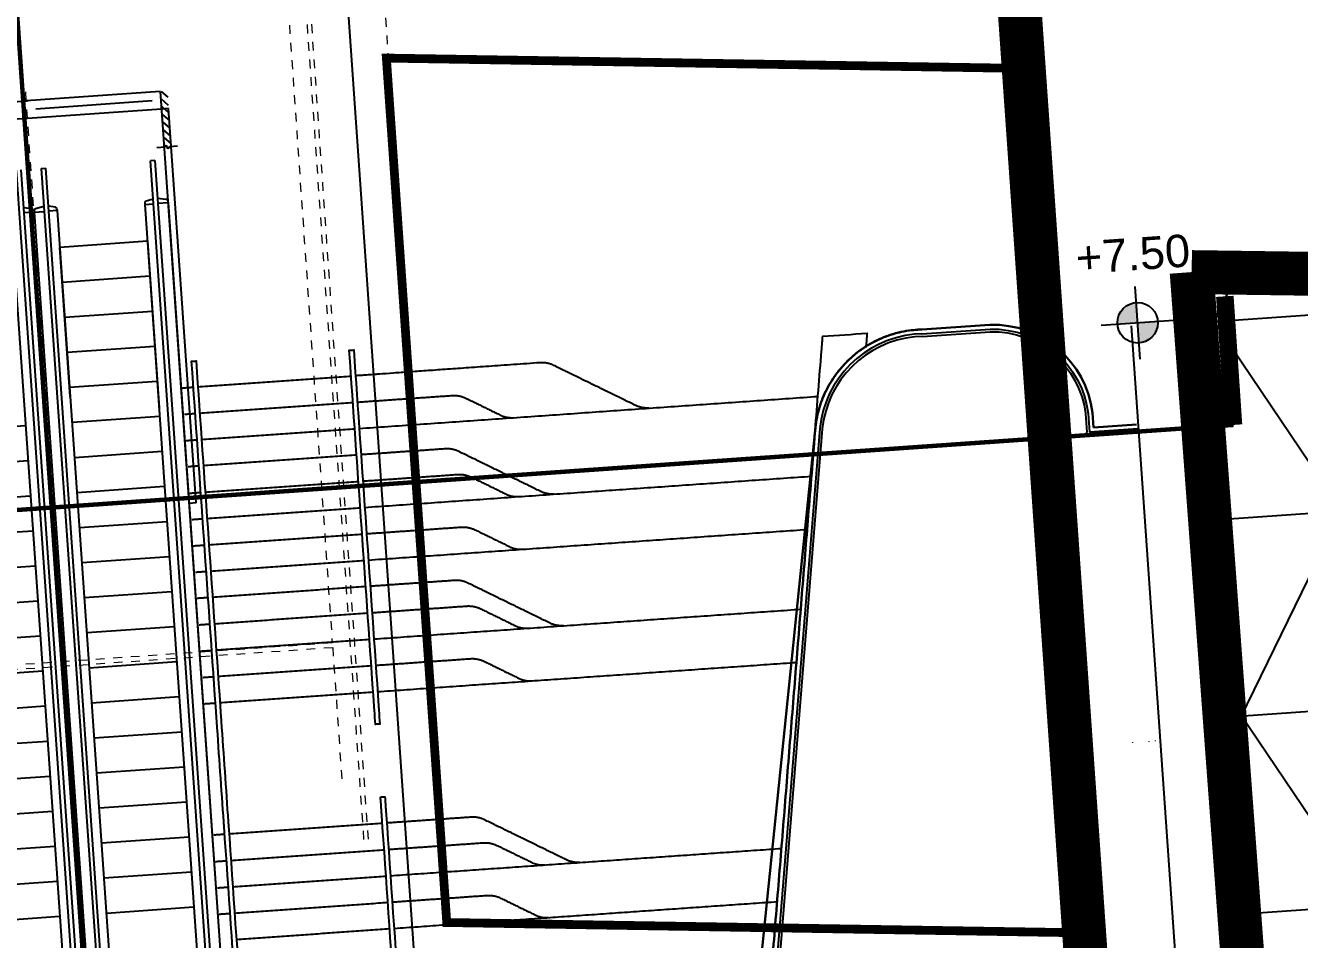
# Model space of a CAD drawing. Header units: millimetres. Extents: x 50357 to 985146, y 723188 to 1803594.
# Drawn here: x 832238.82 to 832253.33, y 818140.99 to 818151.39 of the extents above; entities that cross this region are included whole.
import ezdxf
from ezdxf.enums import TextEntityAlignment as Align
from ezdxf.xclip import XClip

# ---------------------------------------------------------------- set-up
doc = ezdxf.new("R2010")
doc.units = ezdxf.units.MM
doc.header["$LTSCALE"] = 3
doc.header["$MEASUREMENT"] = 0
for name, pattern in [('DASHED', [19.049999999999997, 12.7, -6.349999999999999]), ('DASHED2', [0.375, 0.25, -0.125]), ('DIVIDE', [1.25, 0.5, -0.25, 0, -0.25, 0, -0.25]), ('Grid Line', [22.225, 12.7, -3.175, 3.175, -3.175])]:
    doc.linetypes.add(name, pattern=pattern)
doc.layers.add('-Excluded area line', color=7, linetype='DASHED2', lineweight=40)
for name, color, linetype in [('-Section line', 7, 'Continuous'), ('00-TITLEBOX', 7, 'Continuous'), ('00_Xref', 7, 'Continuous'), ('3A35X-MAGP-P-LD-00-0$0$A-GLASS', 1, 'Continuous'), ('3A35X-MAGP-P-LD-00-0$0$LWK-GA_HANDRAIL', 7, 'Continuous'), ('3A35X-MAGP-P-LD-00-0$0$LWK-MA_PAVING BANDING', 8, 'Continuous'), ('LWK-L_LEVEL', 8, 'Continuous'), ('LWK-STEPS', 8, 'Continuous'), ('UAJ-00XREF', 7, 'Continuous')]:
    doc.layers.add(name, color=color, linetype=linetype)
for name, color, linetype, lineweight, true_color in [('A-FLOR', 7, 'Continuous', 5, 0x6e6e6e), ('A-FLOR-HRAL', 7, 'Continuous', 13, 0x6e6e6e), ('A-MASS', 7, 'Continuous', 13, 0x6e6e6e), ('ADS280__', 7, 'Continuous', 13, 0x6e6e6e), ('ADS280_BSteel', 7, 'Continuous', 13, 0x6e6e6e)]:
    doc.layers.add(name, color=color, linetype=linetype, lineweight=lineweight, true_color=true_color)
doc.styles.add('01label', font='swissl.ttf')
doc.styles.add('LWK TITLE - ROMANS', font='arial.ttf')

# ---------------------------------------------------------------- blocks, each defined once
blk = doc.blocks.new('x-baseplan')
blk.add_lwpolyline([(834550.5504977031, 818213.8099201302), (834557.1707061984, 818119.1057708476), (834549.7388409991, 818118.5862529866), (834547.9798026364, 818143.7498459143), (834547.5807763856, 818143.7219523429), (834547.5406793719, 818144.2955526419), (834539.964348251, 818143.7659435372), (834540.0207351408, 818142.9597400684), (834532.4540713743, 818142.4508974658), (834523.9730675832, 818144.3196118136), (834526.2541944442, 818154.672315307), (834539.4111505304, 818151.6754048063), (834539.645705567, 818148.3218046228), (834547.2222045134, 818148.8514349199), (834547.1832929897, 818149.4080764136), (834547.5823192402, 818149.4359699852), (834542.9962396064, 818215.0412708663), (834543.2206925141, 818215.0569610451), (834550.3260447974, 818213.7942299456), (834550.5504977031, 818213.8099201302)])
blk = doc.blocks.new('A')
at = {"layer": 'A-FLOR', "color": 8, "linetype": 'DASHED2', "ltscale": 5}
blk.add_line((834551685.2751483, 818144159.2396728), (834551229.8367044, 818150674.4287941), dxfattribs=at)
at = {"layer": 'A-FLOR-HRAL', "color": 8, "linetype": 'DASHED2', "ltscale": 5}
for p, q in [((834553013.5415897, 818171761.906924), (834555085.8838134, 818142116.4044524)), ((834553063.4198711, 818171765.3936205), (834555139.2487912, 818142070.0128676))]:
    blk.add_line(p, q, dxfattribs=at)
at = {"layer": 'ADS280__', "color": 8, "linetype": 'DASHED2', "ltscale": 5}
for p, q in [((834552812.3504276, 818171755.0134816), (834554726.5467825, 818144371.8370347)), ((834554726.5467825, 818144371.8370347), (834548642.6999875, 818143946.551189)), ((834548646.186684, 818143896.6729075), (834554731.3370055, 818144322.0498753)), ((834554731.3370055, 818144322.0498753), (834554842.6323564, 818142729.9351354))]:
    blk.add_line(p, q, dxfattribs=at)
at = {"layer": 'ADS280_BSteel', "color": 8, "linetype": 'DASHED2', "ltscale": 5}
for p, q in [((834555437.7356917, 818149991.0399492), (834553910.435755, 818171839.5423489)), ((834555976.843794, 818142278.9302411), (834555475.7460961, 818149447.2892468))]:
    blk.add_line(p, q, dxfattribs=at)
blk = doc.blocks.new('*U1096')
h = blk.add_hatch(color=0)
h.paths.add_polyline_path([(1.490116119384766e-08, -1.490116119384766e-08), (1.250000029802322, -1.490116119384766e-08, -0.4142135623730951), (1.490116119384766e-08, -1.25)])
h.paths.add_polyline_path([(-1.249999970197678, -1.490116119384766e-08, -0.4142135623730951), (1.490116119384766e-08, 1.25), (1.490116119384766e-08, -2.980232238769531e-08)])
at = {"color": 0}
for p, q in [((1.490116119384766e-08, -2.250000014901161), (1.490116119384766e-08, 2.249999985098839)), ((-2.249999985098839, -1.490116119384766e-08), (2.250000014901161, -1.490116119384766e-08))]:
    blk.add_line(p, q, dxfattribs=at)
blk.add_circle((0, 0), 1.25, dxfattribs=at)
at = {"color": 0, "style": 'LWK TITLE - ROMANS'}
for p in [(1.490116119384766e-08, 7.25), (1.490116119384766e-08, 4.25)]:
    blk.add_attdef('LEVEL', text='', height=2, dxfattribs=at).set_placement(p, align=Align.MIDDLE_CENTER)
blk = doc.blocks.new('escalator_new')
at = {"layer": '3A35X-MAGP-P-LD-00-0$0$A-GLASS', "ltscale": 0.5}
h = blk.add_hatch(dxfattribs=at)
h.set_pattern_fill('ANSI31', color=256, scale=500, angle=-90.00000000000001)
h.set_pattern_definition([(315, (102989.4328432104, 47003.94558708592), (44.19417382415923, 44.19417382415921), [])])
h.paths.add_polyline_path([(110039.9912348916, 41503.54516736494), (110039.9912348916, 41703.54516736494), (109959.9912353814, 41703.54516736494), (109959.9912348916, 41503.54516736494)])
h.paths.add_polyline_path([(110021.051336722, 41068.65066975311), (110039.9912338264, 41068.65066975311), (110039.9912348916, 41503.54516736494), (109959.9912348916, 41503.54516736494), (109959.9912338264, 41068.65066975311), (109969.7869175491, 41068.65066975311), (109985.0221846059, 41090.67523148034), (110004.5038883321, 41048.30523134659)])
for p, q in [((106899.9912353814, 41703.54517485946), (108429.9912353814, 41703.54516736494)), ((108414.9912362386, 41703.54517122242), (108444.9912362386, 41703.54517107547)), ((108444.9912345242, 41703.54517114894), (108414.9912345242, 41703.54517114894)), ((109959.9912353814, 41703.54516736494), (108429.9912353814, 41703.54516736494)), ((109959.9912353814, 41703.54516736494), (109959.9912009293, 27636.8253402986)), ((108429.9912353814, 41503.54516736494), (106899.9912353814, 41503.54516736494)), ((109959.9912353814, 41503.54516736494), (108429.9912353814, 41503.54516736494)), ((109859.9912353814, 41603.54516736494), (108529.9912353814, 41603.54516736494)), ((110039.9912348916, 41503.54516736494), (109959.9912353814, 41503.54516736494)), ((110039.9912238702, 37003.54516736494), (110039.9912348916, 41503.54516736494)), ((109969.7869175491, 41068.65066975311), (109877.504908463, 41068.65066975311)), ((109985.0221846059, 41090.67523148034), (109969.7869175491, 41068.65066975311)), ((110004.5038883321, 41048.30523134658), (109985.0221846059, 41090.67523148034)), ((110021.051336722, 41068.65066975311), (110004.5038883321, 41048.30523134658)), ((110113.333345808, 41068.65066975311), (110021.051336722, 41068.65066975311)), ((108262.4912353814, 28916.82534404586), (108262.4912353814, 40923.54517111221)), ((108313.4912353814, 40923.54517111221), (108313.4912353814, 28916.82534404587)), ((108546.4912315607, 40923.54517054155), (108546.4911727472, 28916.82534347521)), ((108546.4912315607, 40923.54517054155), (108597.4912315607, 40923.54517029173)), ((108597.4911727472, 28916.82534322539), (108597.4912315607, 40923.54517029173)), ((109792.4912353814, 28916.8253402986), (109792.4912353814, 40923.54516736494)), ((109843.4912353814, 40923.54516736494), (109792.4912353814, 40923.54516736494)), ((109843.4912353814, 40923.54516736494), (109843.4912353814, 28916.8253402986)), ((108411.6381412805, 40472.87690481582), (108313.4912229682, 40493.24485609159)), ((108448.3443234541, 40472.87690472592), (108546.4912418661, 40493.24485552093)), ((108676.6381352522, 40472.87690360765), (108597.4912195974, 40489.30187740299)), ((109713.3443294824, 40472.87690106856), (109792.4912452176, 40489.3018744762)), ((109941.6381412804, 40472.87690106856), (109843.4912229682, 40493.24485234432)), ((108164.9912353814, 40433.54517111221), (108164.9912353814, 29406.82534404586)), ((108429.9912353814, 40433.54517111221), (108313.4912353814, 40433.54517111221)), ((108427.4418352902, 40455.59159025588), (108429.9912353814, 40433.54517111221)), ((108432.5406293596, 40455.5915902434), (108429.9912291605, 40433.54517111221)), ((108429.9912291605, 40433.54517111221), (108429.9911751474, 29406.82534404587)), ((108429.9912291605, 40433.54517111221), (108546.4912291605, 40433.54517054155)), ((108429.9912353814, 40433.54517111221), (108429.9912353814, 29406.82534404586)), ((108694.9912291605, 40433.54516981414), (108597.4912291605, 40433.54517029173)), ((108692.4418291773, 40455.5915889703), (108694.9912291605, 40433.54516981414)), ((108694.9912291605, 40433.54516981414), (108694.9911751474, 29406.82534274779)), ((109697.5406354726, 40455.59158650862), (109694.9912353814, 40433.54516736494)), ((109694.9912353814, 40433.54516736494), (109694.9912353814, 29406.8253402986)), ((109694.9912353814, 40433.54516736494), (109792.4912353814, 40433.54516736494)), ((109959.9912353814, 40433.54516736494), (109843.4912353814, 40433.54516736494)), ((109957.4418352902, 40455.59158650862), (109959.9912353814, 40433.54516736494)), ((109959.9912353814, 40433.54516736494), (109959.9912353814, 29406.8253402986)), ((108694.9912353814, 38313.54516736494), (108694.9912353814, 40013.54516736494)), ((109694.9912353814, 40013.54516736494), (108694.9912353814, 40013.54516736494)), ((109694.9912353814, 40013.54516736494), (109694.9912353814, 38113.54516736494)), ((109694.9912353814, 39613.54516736494), (108694.9912353814, 39613.54516736494)), ((109694.9912353814, 39213.54516736494), (108694.9912353814, 39213.54516736494)), ((109694.9912353814, 38813.54516736494), (108694.9912353814, 38813.54516736494)), ((109694.9912353814, 38413.54516736494), (108694.9912353814, 38413.54516736494)), ((108164.9912353814, 38013.54516736494), (107164.9912353814, 38013.54516736494)), ((109694.9912353814, 38013.54516736494), (108694.9912353814, 38013.54516736494)), ((108164.9912173064, 37613.54516736494), (107164.9912173064, 37613.54516736494)), ((109694.9912173064, 37613.54516736494), (108694.9912173064, 37613.54516736494)), ((108164.991215347, 37213.54516736494), (107164.991215347, 37213.54516736494)), ((109694.991215347, 37213.54516736494), (108694.991215347, 37213.54516736494)), ((110039.9912238702, 37003.54516736494), (109959.9912353814, 37003.54516736494)), ((108164.991215347, 36813.54516736494), (107164.991215347, 36813.54516736494)), ((109694.991215347, 36813.54516736494), (108694.991215347, 36813.54516736494)), ((108164.991215347, 36413.54516736494), (107164.991215347, 36413.54516736494)), ((109694.991215347, 36413.54516736494), (108694.991215347, 36413.54516736494)), ((108164.991215347, 36013.54516736494), (107164.991215347, 36013.54516736494)), ((109694.991215347, 36013.54516736494), (108694.991215347, 36013.54516736494)), ((108164.991215347, 35613.54516736494), (107164.991215347, 35613.54516736494)), ((109694.991215347, 35613.54516736494), (108694.991215347, 35613.54516736494)), ((108164.991197272, 35213.54516736494), (107164.991197272, 35213.54516736494)), ((109694.991197272, 35213.54516736494), (108694.991197272, 35213.54516736494)), ((108164.9912353814, 34813.54516736494), (107164.9912353814, 34813.54516736494)), ((109694.9912353814, 34813.54516736494), (108694.9912353814, 34813.54516736494)), ((108164.9912353814, 34413.54516736494), (107164.9912353814, 34413.54516736494)), ((109694.9912353814, 34413.54516736494), (108694.9912353814, 34413.54516736494)), ((108164.9912353814, 34013.54516736494), (107164.9912353814, 34013.54516736494)), ((109694.9912353814, 34013.54516736494), (108694.9912353814, 34013.54516736494)), ((108164.9912353814, 33613.54516736494), (107164.9912353814, 33613.54516736494)), ((109694.9912353814, 33613.54516736494), (108694.9912353814, 33613.54516736494)), ((108164.9912353814, 33213.54516736494), (107164.9912353814, 33213.54516736494)), ((109694.9912353814, 33213.54516736494), (108694.9912353814, 33213.54516736494)), ((108164.9912173064, 32813.54516736494), (107164.9912173064, 32813.54516736494)), ((109694.9912173064, 32813.54516736494), (108694.9912173064, 32813.54516736494)), ((108164.9912490969, 32413.54516736494), (107164.9912490969, 32413.54516736494)), ((109694.9912490969, 32413.54516736494), (108694.9912490969, 32413.54516736494))]:
    blk.add_line(p, q, dxfattribs=at)
for centre, radius, start, end in [((108407.5742298425, 40453.29424604812), 19.99989700317383, 6.595977657826809, 78.27605360103172), ((108452.4082347961, 40453.29424593831), 19.99989700317383, 101.7239461188157, 173.404022061698), ((108672.5742237183, 40453.29424485986), 19.9999885559082, 6.595967359151398, 78.27604330180125), ((109717.4082409203, 40453.29424230086), 19.9999885559082, 101.723956417194, 173.4040323603609), ((109937.5742298425, 40453.29424230086), 19.99989700317383, 6.595977657826809, 78.27605360103172)]:
    blk.add_arc(centre, radius, start, end, dxfattribs=at)
blk = doc.blocks.new('QA')
at = {"layer": '3A35X-MAGP-P-LD-00-0$0$A-GLASS', "ltscale": 0.5}
for points in [[(23174.3052560091, -3053.327570676804), (23089.43248414993, -3053.264688968658, 0.3580451658036957), (21937.02547895908, -4049.505942225456), (20809.71057832241, -11492.07417678833, -0.3708361170407005), (19277.19096207619, -12809.94570815563), (16705.07534730434, -12809.94570803642)], [(23174.30525612831, -3083.327578783035), (23089.8018091917, -3083.264970898628, 0.3578801862417719), (21966.64198517799, -4054.296924233437), (20839.37224829197, -11496.56698644161, -0.3708361170406999), (19277.19111013412, -12839.94570815563), (16705.07534730434, -12839.94570803642)]]:
    blk.add_lwpolyline(points, format="xyb", dxfattribs=at)
for points, elevation in [([(23174.30504012108, -3083.898434042931), (23951.67832648754, -3083.904029011726, -0.3836830558219934), (24970.12550425529, -4089.926450371742), (24970.03883552551, -4302.871547341347)], 0.0001007697272165098), ([(23174.3052560091, -3053.89843416214), (23952.3718047142, -3053.904033899307, -0.3840996273353539), (25000.12586081028, -4089.056254148483), (25000.03883314133, -4302.883757472038)], 0.0001007697272164959)]:
    blk.add_lwpolyline(points, format="xyb", dxfattribs=dict(at, elevation=elevation))
for points in [[(25550.40931665897, -4332.883757472038), (24970.69200730324, -4332.883757352829), (24970.62233996391, -4302.883757472038)], [(25550.40931665897, -4302.883757352829), (25000.62242078781, -4302.883757352829)]]:
    blk.add_lwpolyline(points, dxfattribs=at)
for points, knots in [([(14855.07534456253, -6851.267236471176), (14855.07534456253, -5496.111406445503), (14855.07534468174, -4140.955576300621), (14855.07534468174, -2785.799746274948), (14871.74201142788, -2785.799746274948), (14888.4086779356, -2785.799746155739), (14905.07534456253, -2785.799746155739), (14905.07534468174, -4140.955576300621), (14905.07534468174, -5496.111406445503), (14905.07534468174, -6851.267236471176)], [0, 0, 0, 0, 4574.764335667918, 4574.764335667918, 4574.764335667918, 4575.764335667918, 4575.764335667918, 4575.764335667918, 9150.52867133581, 9150.52867133581, 9150.52867133581, 9150.52867133581]), ([(16655.07534468174, -6851.267236471176), (16655.07534468174, -5496.111406445503), (16655.07534468174, -4140.955576300621), (16655.07534456253, -2785.799746155739), (16671.74201118946, -2785.799746274948), (16688.40867805481, -2785.799746155739), (16705.07534468174, -2785.799746155739), (16705.07534468174, -4140.955576300621), (16705.07534468174, -5496.111406326294), (16705.07534468174, -6851.267236471176)], [0, 0, 0, 0, 4574.764335667888, 4574.764335667888, 4574.764335667888, 4575.764335667888, 4575.764335667888, 4575.764335667888, 9150.528671335818, 9150.528671335818, 9150.528671335818, 9150.528671335818]), ([(14855.07534468174, -6897.121472597122), (14855.07534456253, -6893.165905356407), (14855.07534468174, -6889.210443615913), (14855.07534468174, -6885.282786488533), (14855.07534456253, -6881.327079534531), (14855.07534456253, -6877.399575710297), (14855.07534468174, -6873.528303384781), (14855.07534468174, -6869.657030701637), (14855.07534468174, -6865.84198975563), (14855.07534468174, -6862.110381364822), (14855.07534468174, -6858.405233740807), (14855.07534468174, -6854.782339692116), (14855.07534456253, -6851.267236471176)], [0, 0, 0, 0, 11.87348167176118, 11.87348167176118, 11.87348167176118, 23.83179552505381, 23.83179552505381, 23.83179552505381, 35.79013299409944, 35.79013299409944, 35.79013299409944, 47.66357382779874, 47.66357382779874, 47.66357382779874, 47.66357382779874]), ([(14905.07534468174, -6851.267236471176), (14905.07534456253, -6854.782339692116), (14905.07534468174, -6858.405233621597), (14905.07534468174, -6862.110381245613), (14905.07534468174, -6865.84198987484), (14905.07534468174, -6869.657030820847), (14905.07534480095, -6873.528303384781), (14905.07534456253, -6877.399575710297), (14905.07534468174, -6881.327079534531), (14905.07534468174, -6885.282786607742), (14905.07534480095, -6889.210443615913), (14905.07534468174, -6893.165905475616), (14905.07534468174, -6897.121472716331)], [0, 0, 0, 0, 11.87344083346041, 11.87344083346041, 11.87344083346041, 23.83177830295303, 23.83177830295303, 23.83177830295303, 35.79009215617272, 35.79009215617272, 35.79009215617272, 47.66357382802254, 47.66357382802254, 47.66357382802254, 47.66357382802254]), ([(16655.07534468174, -6897.121472597122), (16655.07534468174, -6893.165905475616), (16655.07534480095, -6889.210443615913), (16655.07534468174, -6885.282786488533), (16655.07534468174, -6881.327079534531), (16655.07534468174, -6877.399575710297), (16655.07534468174, -6873.528303384781), (16655.07534468174, -6869.657030820847), (16655.07534468174, -6865.84198975563), (16655.07534468174, -6862.110381364822), (16655.07534468174, -6858.405233740807), (16655.07534480095, -6854.782339692116), (16655.07534468174, -6851.267236471176)], [0, 0, 0, 0, 11.87348167163238, 11.87348167163238, 11.87348167163238, 23.83179552502516, 23.83179552502516, 23.83179552502516, 35.79013299421553, 35.79013299421553, 35.79013299421553, 47.66357382791514, 47.66357382791514, 47.66357382791514, 47.66357382791514]), ([(16705.07534468174, -6851.267236471176), (16705.07534468174, -6854.782339692116), (16705.07534468174, -6858.405233621597), (16705.07534456253, -6862.110381245613), (16705.07534468174, -6865.84198987484), (16705.07534468174, -6869.657030820847), (16705.07534468174, -6873.528303384781), (16705.07534468174, -6877.399575710297), (16705.07534456253, -6881.327079534531), (16705.07534480095, -6885.282786607742), (16705.07534468174, -6889.210443615913), (16705.07534456253, -6893.165905475616), (16705.07534468174, -6897.121472716331)], [0, 0, 0, 0, 11.87344083343626, 11.87344083343626, 11.87344083343626, 23.83177830282586, 23.83177830282586, 23.83177830282586, 35.79009215592657, 35.79009215592657, 35.79009215592657, 47.6635738279085, 47.6635738279085, 47.6635738279085, 47.6635738279085]), ([(14855.07534468174, -8092.404342770576), (14855.07534480095, -8088.901098847389), (14855.07534468174, -8085.291594862938), (14855.07534456253, -8081.600918531418), (14855.07534480095, -8077.884124755859), (14855.07534468174, -8074.085005760193), (14855.07534468174, -8070.230381011963), (14855.07534468174, -8066.375756263733), (14855.07534468174, -8062.465625762939), (14855.07534468174, -8058.527724266052), (14855.07534480095, -8054.617493629456), (14855.07534456253, -8050.679880857468), (14855.07534468174, -8046.742144823074)], [0, 0, 0, 0, 11.81993191527899, 11.81993191527899, 11.81993191527899, 23.72357972356384, 23.72357972356384, 23.72357972356384, 35.62731042896207, 35.62731042896207, 35.62731042896207, 47.44721709936928, 47.44721709936928, 47.44721709936928, 47.44721709936928]), ([(14905.07534468174, -8046.742144942284), (14905.07534468174, -8050.679880976677), (14905.07534456253, -8054.617493629456), (14905.07534480095, -8058.527724146843), (14905.07534480095, -8062.465625762939), (14905.07534468174, -8066.375756263733), (14905.07534468174, -8070.230381131172), (14905.07534468174, -8074.085005760193), (14905.07534468174, -8077.884124875069), (14905.07534468174, -8081.600918650627), (14905.07534468174, -8085.291594862938), (14905.07534456253, -8088.90109872818), (14905.07534468174, -8092.404342889786)], [0, 0, 0, 0, 11.81990667044327, 11.81990667044327, 11.81990667044327, 23.72363737560956, 23.72363737560956, 23.72363737560956, 35.62728518372566, 35.62728518372566, 35.62728518372566, 47.44721709929382, 47.44721709929382, 47.44721709929382, 47.44721709929382]), ([(16655.07534468174, -8092.404342770576), (16655.07534468174, -8088.90109872818), (16655.07534468174, -8085.291594862938), (16655.07534468174, -8081.600918531418), (16655.07534468174, -8077.884124755859), (16655.07534468174, -8074.085005760193), (16655.07534468174, -8070.230381011963), (16655.07534456253, -8066.375756263733), (16655.07534468174, -8062.465625762939), (16655.07534480095, -8058.527724266052), (16655.07534468174, -8054.617493748665), (16655.07534468174, -8050.679880857468), (16655.07534468174, -8046.742144823074)], [0, 0, 0, 0, 11.81993191560352, 11.81993191560352, 11.81993191560352, 23.72357972367968, 23.72357972367968, 23.72357972367968, 35.62731042888954, 35.62731042888954, 35.62731042888954, 47.4472170993391, 47.4472170993391, 47.4472170993391, 47.4472170993391]), ([(16705.07534480095, -8046.742144942284), (16705.07534468174, -8050.679880976677), (16705.07534456253, -8054.617493510246), (16705.07534468174, -8058.527724146843), (16705.07534468174, -8062.465625762939), (16705.07534468174, -8066.375756263733), (16705.07534468174, -8070.230381131172), (16705.07534468174, -8074.085005760193), (16705.07534468174, -8077.884124875069), (16705.07534456253, -8081.600918650627), (16705.07534468174, -8085.291594862938), (16705.07534456253, -8088.90109872818), (16705.07534468174, -8092.404342889786)], [0, 0, 0, 0, 11.81990667037219, 11.81990667037219, 11.81990667037219, 23.72363737574354, 23.72363737574354, 23.72363737574354, 35.62728518412643, 35.62728518412643, 35.62728518412643, 47.44721709932078, 47.44721709932078, 47.44721709932078, 47.44721709932078])]:
    blk.add_open_spline(points, degree=3, knots=knots, dxfattribs=at)
for points, degree in [([(14729.97534453869, -3080.962789297104), (14792.52543532848, -3080.962789416313), (14855.07552611828, -3080.962789416313)], 2), ([(14905.07534468174, -3080.962789297104), (15780.07558143139, -3080.962789297104), (16655.07581818104, -3080.962789416313)], 2), ([(18812.60969316959, -3079.099050045013, 2.7669763445759e-07), (17186.39626908302, -3080.962789416313), (16705.07534468174, -3080.962789297104)], 2), ([(19863.80652940273, -3639.597664833069, 2.766976344714678e-07), (19413.20811116695, -3379.444546937943, 2.766976344853456e-07), (18962.60969316959, -3119.291428923607, 2.766976344714678e-07)], 2), ([(14730.07534468174, -3381.308286309242), (14792.57534468174, -3381.308286190033), (14855.07534468174, -3381.308286309242)], 2), ([(14905.07562863827, -3381.308286309242), (15780.07551157475, -3381.308286309242), (16655.07539439201, -3381.308286309242)], 2), ([(16705.07577264309, -3381.308286309242), (17246.50331330299, -3381.308286309242), (17787.93085384369, -3381.308286190033)], 2), ([(17937.93085384369, -3421.500665307045), (18128.42244184017, -3531.481034755707), (18318.91402983665, -3641.461404323578)], 2), ([(14730.07534480095, -3681.653783202171), (14792.57557880878, -3681.653783082962), (14855.07581293583, -3681.653783082962)], 2), ([(14905.07534468174, -3681.653783202171), (15780.07537019253, -3681.653783202171), (16655.07539570332, -3681.653783321381)], 2), ([(16705.07534456253, -3681.653783202171), (19323.49690496922, -3681.653783202171), (21941.91846525669, -3681.653783202171)], 2), ([(14855.07581424713, -3981.9992800951), (14792.57557940483, -3981.999279975891), (14730.07534468174, -3981.9992800951)], 2), ([(16655.07539689541, -3981.9992800951), (15780.07551395893, -3981.9992800951), (14905.07563114166, -3981.9992800951)], 2), ([(17667.71719360352, -3981.9992800951), (17186.39626908302, -3981.9992800951), (16705.07534468174, -3981.999279975891)], 2), ([(18718.91402983665, -4542.497895002365), (18268.31561160088, -4282.344776988029), (17817.71719360352, -4022.191658854485)], 2), ([(14730.07534468174, -4282.34477686882), (14792.57534468174, -4282.34477686882), (14855.07534468174, -4282.344776988029)], 2), ([(14905.07563233376, -4282.344776988029), (15780.07551527023, -4282.344776988029), (16655.07539832592, -4282.34477686882)], 2), ([(16705.07577633858, -4282.344776988029), (17246.50331509113, -4282.34477686882), (17787.93085384369, -4282.34477686882)], 2), ([(17937.93085384369, -4322.537155628204), (18128.42244184017, -4432.517525434494), (18318.91402983665, -4542.497895002365)], 2), ([(14730.07534468174, -4582.690273880959), (14792.57543838024, -4582.690273761749), (14855.07553231716, -4582.690273880959)], 2), ([(14905.07534921169, -4582.690273761749), (15780.07558679581, -4582.690273880959), (16655.07582437992, -4582.690273761749)], 2), ([(16705.07534456253, -4582.690273761749), (19255.27227389812, -4582.690273761749), (21805.46920311451, -4582.690273761749)], 2), ([(14730.07534468174, -4883.035770773888), (14792.57543921471, -4883.035770654678), (14855.07553350925, -4883.035770773888)], 2), ([(14905.07535040379, -4883.035770654678), (15780.07558810711, -4883.035770654678), (16655.07582569122, -4883.035770654678)], 2), ([(16705.07564270496, -4883.035770773888), (17246.50324833393, -4883.035770654678), (17787.9308539629, -4883.035770773888)], 2), ([(17937.9308539629, -4923.228149533272), (18128.42244184017, -5033.208519101143), (18318.91402983665, -5143.188888669014)], 2), ([(14730.07534468174, -5183.381267547607), (14792.57543969154, -5183.381267547607), (14855.07553482056, -5183.381267547607)], 2), ([(14905.07535171509, -5183.381267547607), (15780.07534825802, -5183.381267666817), (16655.07534468174, -5183.381267547607)], 2), ([(16705.07564389706, -5183.381267547607), (19209.78933620453, -5183.381267547607), (21714.50302839279, -5183.381267547607)], 2), ([(14855.07582044601, -5483.726764559746), (14792.57558250427, -5483.726764440536), (14730.07534468174, -5483.726764559746)], 2), ([(16655.0754032135, -5483.726764440536), (15780.07552027702, -5483.726764440536), (14905.07563734055, -5483.726764559746)], 2), ([(17667.71719348431, -5483.726764321327), (17186.39626908302, -5483.726764440536), (16705.07534468174, -5483.726764440536)], 2), ([(18718.91402983665, -6044.225379347801), (18268.31561160088, -5784.072261333466), (17817.71719348431, -5523.919143438339)], 2), ([(14730.07534468174, -5784.072261452675), (14792.57534468174, -5784.072261333466), (14855.07534468174, -5784.072261333466)], 2), ([(14905.07535421848, -5784.072261214256), (15780.0755918026, -5784.072261333466), (16655.07582938671, -5784.072261452675)], 2), ([(16705.07534468174, -5784.072261333466), (17246.50309920311, -5784.072261452675), (17787.9308539629, -5784.072261452675)], 2), ([(17937.9308539629, -5824.264640212059), (18128.42244184017, -5934.24500977993), (18318.91402983665, -6044.225379347801)], 2), ([(14730.07534468174, -6084.417758226395), (14792.57544159889, -6084.417758226395), (14855.07553851604, -6084.417758226395)], 2), ([(14905.07535541058, -6084.417758226395), (15780.07559299469, -6084.417758107185), (16655.07583081722, -6084.417758226395)], 2), ([(16705.07534456253, -6084.417758226395), (19141.56455540657, -6084.417758226395), (21578.05376625061, -6084.417758107185)], 2), ([(14730.07534468174, -6384.763255119324), (14792.57544231415, -6384.763255119324), (14855.07553970814, -6384.763255119324)], 2), ([(14905.07535684109, -6384.763255000114), (15780.0755944252, -6384.763255119324), (16655.07583200932, -6384.763255119324)], 2), ([(16705.07564878464, -6384.763255119324), (17246.50325143337, -6384.763255119324), (17787.9308539629, -6384.763255119324)], 2), ([(17937.9308539629, -6424.955633878708), (18128.42244195938, -6534.936003565788), (18318.91402983665, -6644.91637301445)], 2), ([(14730.07534468174, -6685.108752012253), (14792.57544279099, -6685.108752012253), (14855.07554101944, -6685.108752012253)], 2), ([(14905.07535803318, -6685.108752012253), (15780.07535123825, -6685.108752012253), (16655.07534456253, -6685.108751893044)], 2), ([(16705.07550191879, -6685.108751893044), (19096.08154666424, -6685.108752012253), (21487.08759152889, -6685.108751893044)], 2), ([(14855.07534468174, -8046.742144823074), (14855.07534456253, -7663.534056067467), (14855.07534468174, -7280.326575160027), (14855.07534468174, -6897.121472597122)], 3), ([(14905.07534468174, -6897.121472716331), (14905.07534468174, -7280.326575160027), (14905.07534468174, -7663.534056186676), (14905.07534468174, -8046.742144942284)], 3), ([(16655.07534468174, -7055.108751773834), (16655.07534468174, -7002.446325421333), (16655.07534468174, -6949.783899068832), (16655.07534468174, -6897.121472597122)], 3), ([(16705.07534468174, -6897.121472716331), (16705.07534468174, -6949.783898949623), (16705.07534480095, -7002.446325302124), (16705.07534480095, -7055.108751654625)], 3), ([(16655.07534468174, -8046.742144823074), (16655.07534468174, -7992.749181628227), (16655.07534468174, -7938.75621843338), (16655.07534468174, -7884.763255119324)], 3), ([(16705.07534468174, -7884.763255238533), (16705.07534468174, -7938.756218314171), (16705.07534468174, -7992.749181628227), (16705.07534480095, -8046.742144942284)], 3), ([(14855.07534468174, -12557.20651352406), (14855.07534468174, -11068.9391232729), (14855.07534468174, -9580.671733021736), (14855.07534468174, -8092.404342770576)], 3), ([(14905.07534468174, -8092.404342889786), (14905.07534468174, -9580.671733140945), (14905.07534468174, -11068.9391232729), (14905.07534468174, -12557.20651352406)], 3), ([(16655.07534468174, -12557.20651352406), (16655.07534468174, -11068.9391232729), (16655.07534468174, -9580.671733021736), (16655.07534468174, -8092.404342770576)], 3), ([(16705.07534468174, -8092.404342889786), (16705.07534480095, -9580.671733140945), (16705.07534480095, -11068.9391232729), (16705.07534468174, -12557.20651352406)], 3), ([(14855.07568502426, -8185.108752131462), (14792.5755147934, -8185.108752012253), (14730.07534468174, -8185.108752012253)], 2), ([(16655.07582879066, -8185.108752012253), (15780.07566535473, -8185.108752012253), (14905.07550179958, -8185.108752012253)], 2), ([(17667.71719348431, -8185.108752012253), (17186.39641964436, -8185.108752012253), (16705.0756456852, -8185.108752012253)], 2), ([(18718.91402983665, -8745.607366919518), (18268.31561172009, -8485.454248905182), (17817.71719348431, -8225.301130771637)], 2), ([(14730.07534468174, -8485.454248785973), (14792.57534468174, -8485.454248905182), (14855.07534468174, -8485.454248905182)], 2), ([(14905.07550311089, -8485.454248905182), (15780.07542383671, -8485.454248785973), (16655.07534468174, -8485.454248905182)], 2), ([(16705.07564711571, -8485.454248905182), (17246.5032504797, -8485.454248785973), (17787.93085384369, -8485.454248905182)], 2), ([(17937.93085384369, -8525.646627664566), (18128.42244184017, -8635.626997351646), (18318.91402983665, -8745.607366919518)], 2), ([(14730.07534468174, -8785.799745798111), (14792.57534468174, -8785.799745798111), (14855.07534456253, -8785.799745678902)], 2), ([(14905.07550442219, -8785.799745798111), (15780.07542455196, -8785.799745678902), (16655.07534468174, -8785.799745798111)], 2), ([(16705.0756483078, -8785.799745678902), (18937.02161562443, -8785.799745678902), (21168.96758306026, -8785.799745798111)], 2), ([(14730.07534468174, -9086.14524257183), (14792.57534468174, -9086.14524269104), (14855.07534480095, -9086.14524257183)], 2), ([(14905.07551956177, -9086.14524257183), (15780.07543218136, -9086.14524257183), (16655.07534456253, -9086.14524257183)], 2), ([(16705.07566344738, -9086.14524257183), (17246.50325858593, -9086.14524257183), (17787.9308539629, -9086.14524257183)], 2), ([(17937.9308539629, -9126.337621569633), (18128.42244195938, -9236.317991018295), (18318.91402971745, -9346.298360586166)], 2), ([(14905.07534468174, -9386.49073958397), (15780.07558917999, -9386.49073958397), (16655.07583391666, -9386.49073958397)], 2), ([(16705.07534468174, -9386.49073958397), (18891.53837656975, -9386.49073958397), (21078.00140810013, -9386.49073946476)], 2)]:
    blk.add_open_spline(points, degree=degree, dxfattribs=at)
for points, weights in [([(18962.60969316959, -3119.291428923607, 2.766976344714678e-07), (18892.99445092678, -3079.099050045013, 2.766976344714678e-07), (18812.60969316959, -3079.099050045013, 2.7669763445759e-07)], [0.9999999999999999, 0.9659258262853384, 0.9999999999999999]), ([(17787.93085384369, -3381.308286190033), (17868.31561160088, -3381.308286190033), (17937.93085384369, -3421.500665307045)], [1, 0.965925826288958, 1]), ([(18318.91402983665, -3641.461404323578), (18388.52927207947, -3681.653783202171), (18468.91402983665, -3681.653783202171)], [1, 0.9659258262909824, 1]), ([(20013.80652940273, -3679.790043830872, 2.766976344853456e-07), (19933.42177164555, -3679.790043830872, 2.766976344714678e-07), (19863.80652940273, -3639.597664833069, 2.766976344714678e-07)], [0.9999999999999999, 0.9659258262819549, 0.9999999999999999]), ([(17817.71719360352, -4022.191658854485), (17748.10195124149, -3981.9992800951), (17667.71719360352, -3981.9992800951)], [0.9999999999999999, 0.9659258262853384, 0.9999999999999999]), ([(17787.93085384369, -4282.34477686882), (17868.31561160088, -4282.34477686882), (17937.93085384369, -4322.537155628204)], [1, 0.965925826288958, 1]), ([(18318.91402983665, -4542.497895002365), (18388.52927207947, -4582.690273880959), (18468.91402983665, -4582.690273761749)], [1, 0.9659258262909824, 1]), ([(18868.91402983665, -4582.690273880959), (18788.52927207946, -4582.690273761749), (18718.91402983665, -4542.497895002365)], [0.9999999999999999, 0.9659258262819549, 0.9999999999999999]), ([(17787.9308539629, -4883.035770773888), (17868.31561160088, -4883.035770654678), (17937.9308539629, -4923.228149533272)], [1, 0.965925826288958, 1]), ([(18318.91402983665, -5143.188888669014), (18388.52927219868, -5183.381267666817), (18468.91402983665, -5183.381267547607)], [1, 0.9659258262909824, 1]), ([(17817.71719348431, -5523.919143438339), (17748.10195124149, -5483.726764440536), (17667.71719348431, -5483.726764321327)], [0.9999999999999999, 0.9659258262853384, 0.9999999999999999]), ([(17787.9308539629, -5784.072261452675), (17868.31561160088, -5784.072261333466), (17937.9308539629, -5824.264640212059)], [1, 0.965925826288958, 1]), ([(18318.91402983665, -6044.225379347801), (18388.52927219868, -6084.417758345604), (18468.91402983665, -6084.417758226395)], [1, 0.9659258262909824, 1]), ([(18868.91402983665, -6084.417758226395), (18788.52927219868, -6084.417758107185), (18718.91402983665, -6044.225379347801)], [0.9999999999999999, 0.9659258262819549, 0.9999999999999999]), ([(17787.9308539629, -6384.763255119324), (17868.31561172009, -6384.763255000114), (17937.9308539629, -6424.955633878708)], [1, 0.965925826288958, 1]), ([(18318.91402983665, -6644.91637301445), (18388.52927219868, -6685.108752012253), (18468.91402983665, -6685.108751893044)], [1, 0.9659258262909824, 1]), ([(17817.71719348431, -8225.301130771637), (17748.10195112228, -8185.108752012253), (17667.71719348431, -8185.108752012253)], [0.9999999999999999, 0.9659258262853384, 0.9999999999999999]), ([(17787.93085384369, -8485.454248905182), (17868.31561172009, -8485.454248785973), (17937.93085384369, -8525.646627664566)], [1, 0.965925826288958, 1]), ([(18318.91402983665, -8745.607366919518), (18388.52927207947, -8785.799745678902), (18468.91402983665, -8785.799745678902)], [1, 0.9659258262909824, 1]), ([(18868.91402983665, -8785.799745798111), (18788.52927207946, -8785.799745798111), (18718.91402983665, -8745.607366919518)], [0.9999999999999999, 0.9659258262819549, 0.9999999999999999]), ([(17787.9308539629, -9086.14524257183), (17868.31561160088, -9086.14524269104), (17937.9308539629, -9126.337621569633)], [1, 0.965925826288958, 1]), ([(18318.91402971745, -9346.298360586166), (18388.52927207947, -9386.49073958397), (18468.91402971745, -9386.49073946476)], [1, 0.9659258262909824, 1])]:
    blk.add_rational_spline(points, weights, degree=2, dxfattribs=at)
for points, knots in [([(16705.07534480095, -7055.108751654625), (16705.07534468174, -7055.108751654625), (16680.07534468174, -7055.108751773834), (16655.07534468174, -7055.108751773834), (16655.07534468174, -7055.108751773834)], [39.26990816987242, 39.26990816987242, 39.26990816987242, 78.53981633974483, 78.53981633974483, 117.8097245096172, 117.8097245096172, 117.8097245096172]), ([(16655.07534468174, -7884.763255119324), (16655.07534480095, -7884.763255119324), (16680.07534468174, -7884.763255119324), (16705.07534468174, -7884.763255238533), (16705.07534468174, -7884.763255238533)], [-157.0796326794897, -157.0796326794897, -157.0796326794897, -117.8097245096172, -117.8097245096172, -78.53981633974483, -78.53981633974483, -78.53981633974483])]:
    blk.add_rational_spline(points, [1, 0.7071067811865476, 1, 0.7071067811865476, 1], degree=2, knots=knots, dxfattribs=at)
at = {"layer": '3A35X-MAGP-P-LD-00-0$0$LWK-GA_HANDRAIL', "color": 2, "lineweight": 30, "ltscale": 0.5}
blk.add_line((25050.05887627602, -4253.647703170776, 0.0001007697272165237), (25539.68896329403, -4253.643698334694, 0.1332627845659561), dxfattribs=at)
at = {"layer": '3A35X-MAGP-P-LD-00-0$0$LWK-GA_HANDRAIL', "color": 2, "lineweight": 30, "ltscale": 0.5, "elevation": 0.0001007697272165237}
blk.add_lwpolyline([(23174.30561602116, -3003.898434042931), (23953.50690865517, -3003.904042243958, -0.3847575709943667), (25050.12644457817, -4087.632274985313), (25050.05887627602, -4253.647703170776)], format="xyb", dxfattribs=at)
at = {"layer": '3A35X-MAGP-P-LD-00-0$0$LWK-GA_HANDRAIL', "color": 2, "ltscale": 0.5}
for radius in [309, 122, 50]:
    blk.add_arc((25550.40931665897, -7857.822503328323), radius, 180, 180.0003551698368, dxfattribs=at)
at = {"layer": '3A35X-MAGP-P-LD-00-0$0$LWK-GA_HANDRAIL', "color": 2, "lineweight": 30, "ltscale": 0.5}
blk.add_rational_spline([(20760.28162527084, -11484.53886139393), (21322.01912915707, -7775.130828857422), (21883.75663268566, -4065.722796320915), (22044.70860767364, -3002.883757472038), (23119.66551876068, -3002.883757352829), (23146.9853874445, -3002.883757472038), (23174.3052560091, -3002.883757352829)], [1, 1, 1, 0.7581981168754619, 1, 1, 1], degree=2, knots=[0, 0, 0, 7503.401088794692, 7503.401088794692, 9279.029067885283, 9279.029067885283, 9333.668810263021, 9333.668810263021, 9333.668810263021], dxfattribs=at)
at = {"layer": '3A35X-MAGP-P-LD-00-0$0$LWK-GA_HANDRAIL', "color": 2, "ltscale": 0.5}
blk.add_open_spline([(21883.75663268566, -4065.722796320915), (21929.18024730682, -3765.770024895668), (21974.6038620472, -3465.817253351212), (22020.02747678757, -3165.864481687546), (22023.70506072044, -3141.579723954201), (22027.11321520805, -3119.074129581451), (22031.67348706722, -3088.960582852364), (22033.09566092491, -3079.569322109222), (22035.72550737858, -3062.203251481056), (22036.9300416708, -3054.249163031578), (22039.1007488966, -3039.914997220039), (22040.06417787075, -3033.553038477898), (22041.73224639893, -3022.538024187088), (22042.43479275703, -3017.898790240288), (22043.56618356705, -3010.427702188492), (22043.99357616901, -3007.605434060097), (22044.56515753269, -3003.831023693085), (22044.70860767365, -3002.883757472038), (22044.70860767365, -3002.883757472038), (22213.27551054955, -3002.883757472038), (22381.84241366386, -3002.883757352829), (22550.40931665897, -3002.883757472038), (22550.40931665897, -3002.883757472038), (22550.26586651802, -3003.831023693085), (22549.69428527355, -3007.605434060097), (22549.26689267159, -3010.427702188492), (22548.13550186157, -3017.898790240288), (22547.43295538425, -3022.538024187088), (22545.76488685608, -3033.553038597107), (22544.80145788193, -3039.914997339249), (22542.63075077534, -3054.249163031578), (22541.42621636391, -3062.203251481056), (22538.79637002945, -3079.569322109222), (22537.37419617176, -3088.960582852364), (22532.81392347813, -3119.074134349823), (22529.40576815605, -3141.579734563828), (22525.7281857729, -3165.864481806755)], degree=3, knots=[0, 0, 0, 0, 1020.663614786142, 1020.663614786142, 1020.663614786142, 1103.359730196408, 1103.359730196408, 1144.66279691815, 1144.66279691815, 1185.966311727407, 1185.966311727407, 1227.284446835859, 1227.284446835859, 1268.602933834118, 1268.602933834118, 1309.922647256936, 1309.922647256936, 1351.242494429283, 1351.242494429283, 1351.242494429283, 1856.943203477201, 1856.943203477201, 1856.943203477201, 1898.263048183701, 1898.263048183701, 1939.582759144575, 1939.582759144575, 1980.901243676555, 1980.901243676555, 2022.219376319575, 2022.219376319575, 2063.522888665249, 2063.522888665249, 2104.825952925355, 2104.825952925355, 2187.522083120316, 2187.522083120316, 2187.522083120316, 2187.522083120316], dxfattribs=at)
at = {"layer": '3A35X-MAGP-P-LD-00-0$0$LWK-MA_PAVING BANDING'}
for q in [(24715.53231680393, -3995.169855356216), (24741.40934431553, -13186.42176759243, 0.1292574063120936)]:
    blk.add_line((24741.40931665897, -3995.169855475426), q, dxfattribs=at)
blk.add_lwpolyline([(24715.53231680393, -3995.169855356216), (24715.53580033779, -13186.46210122108), (24741.4128267765, -13186.38164556026)], dxfattribs=at)
at = {"layer": '3A35X-MAGP-P-LD-00-0$0$A-GLASS', "ltscale": 0.5}
blk.add_blockref('escalator_new', (-95247.01588904858, -41401.84557056427), dxfattribs=at)
blk = doc.blocks.new('3A35X-MAGP-P-LD-00-0')
at = {"layer": 'LWK-STEPS', "color": 8, "elevation": -0.1231537635106674}
blk.add_lwpolyline([(834565529.6707718, 818123763.14545), (834563827.962563, 818147985.5119662)], dxfattribs=at)
at = {"color": 9, "rotation": 4.018631480163328}
blk.add_blockref('QA', (834538109.879394, 818149316.2728351), dxfattribs=at)
at = {"layer": 'A-MASS', "color": 8, "lineweight": -3}
blk.add_blockref('A', (0, 0), dxfattribs=at)
at = {"layer": 'LWK-L_LEVEL'}
ref = blk.add_blockref('*U1096', (834563897.1660709, 818148021.1300813, -1.247199878796901e-05), dxfattribs=dict(at, xscale=184.4444444759216, yscale=184.4444444759216, zscale=184.4444444759216, rotation=3.988358496343702))
ref.add_attrib('LEVEL', '+7.50', dxfattribs={"layer": '0', "color": 0, "height": 368.8888889518433, "rotation": 3.988362583533873, "style": '01label'}).set_placement((834563842.6436347, 818148803.1205508, -1.247198108335346e-05), align=Align.MIDDLE_CENTER)

msp = doc.modelspace()

# ---------------------------------------------------------------- hatches: boundary and pattern name
h = msp.add_hatch()
h.set_pattern_fill('NET3', color=256, scale=18)
h.set_pattern_definition([(3.998908534025935, (832254.3559558268, 818100.796361982), (-0.1569093085363482, 2.244522102563181), []), (63.99890853402593, (832254.3559558268, 818100.796361982), (-2.022267814443551, 0.9863736039988629), []), (123.9989085340259, (832254.3559558268, 818100.796361982), (-1.865358505907202, -1.258148498564318), [])])
h.paths.add_polyline_path([(832252.1045013078, 818148.587566799), (832294.7346455968, 818147.9873995611), (832295.3132719749, 818140.1831279526), (832295.0436438642, 818140.1631413137), (832295.0436529801, 818140.1631320406), (832288.5286726904, 818139.6801800532), (832289.2681160888, 818129.7047792765), (832293.726630468, 818130.0352741701), (832293.7451808132, 818129.7791558478), (832295.8021363328, 818129.9316577296), (832296.4136061188, 818121.6833979678), (832295.2212652689, 818121.5950154979), (832294.774251902, 818121.0764251277), (832287.8748444084, 818120.5649949126), (832287.3846951452, 818128.5395830822), (832284.1308079774, 818128.2983832111), (832284.5497554047, 818122.6466071901), (832282.2677545405, 818122.4774500313), (832282.2136861697, 818123.2006721093), (832278.195864822, 818122.9028441869), (832278.460139041, 818119.337676145), (832285.2706630968, 818119.8425177169), (832285.3812765266, 818118.350297041), (832296.5990164038, 818119.1818313235), (832297.1933013159, 818111.1653528449), (832255.1104237225, 818108.0434859325), (832254.1454375671, 818121.0590722546), (832262.2058298739, 818121.656034785), (832262.1745603693, 818122.0778351502), (832268.0295908969, 818122.511465886), (832268.2400264422, 818119.6725267163), (832272.1567472207, 818119.9628603861), (832271.8115084379, 818124.6202760355), (832253.9796225644, 818123.298080674), (832253.6750141094, 818127.4061766563), (832259.0453243426, 818127.8042601479), (832258.6555705576, 818133.0621992035), (832254.2888725706, 818132.7385180222), (832254.556424225, 818129.1477645466), (832253.5521578856, 818129.0733215767)])

# ---------------------------------------------------------------- linework, layer by layer
at = {"layer": '-Excluded area line', "ltscale": 100, "const_width": 0.1, "flags": 128}
msp.add_lwpolyline([(832250.8798544656, 818141.0654689377), (832243.6210421721, 818141.1831665352), (832242.9331410043, 818151.0238074466), (832250.19195324, 818150.9061107233)], dxfattribs=at)
at = {"linetype": 'DASHED', "ltscale": 3, "const_width": 0.5}
msp.add_lwpolyline([(832228.0365466942, 818142.0922090595), (832230.0935611024, 818112.665975769), (832252.7543616355, 818114.2500586774), (832249.6079759626, 818159.2600879858), (832248.1054633422, 818159.6818112938, -0.002950514557589915), (832236.5233898577, 818161.4773779436), (832226.5393642497, 818163.483536721)], format="xyb", dxfattribs=at)
at = {"layer": '3A35X-MAGP-P-LD-00-0$0$LWK-GA_HANDRAIL', "color": 1, "lineweight": 30, "ltscale": 0.5}
msp.add_line((832250.9879804236, 818146.8184313661, 1.007696754044224e-07), (832251.4764211504, 818146.852538237, 0.0001332627845141442), dxfattribs=at)
at = {"layer": '3A35X-MAGP-P-LD-00-0$0$LWK-GA_HANDRAIL', "color": 1, "lineweight": 30, "ltscale": 0.5, "elevation": 1.007696754044224e-07}
msp.add_lwpolyline([(832249.0297370921, 818147.9344988294), (832249.8070464614, 818147.9887648284, -0.3847575709943667), (832250.9764848057, 818146.9840483273), (832250.9879804236, 818146.8184313661)], format="xyb", dxfattribs=at)
at = {"layer": '3A35X-MAGP-P-LD-00-0$0$LWK-GA_HANDRAIL', "color": 1, "lineweight": 30, "ltscale": 0.5, "elevation": -2.474056468500947e-07}
msp.add_lwpolyline([(832247.0693008645, 818139.4804256243), (832247.8162786169, 818146.7853660336)], dxfattribs=at)
at = {"layer": '3A35X-MAGP-P-LD-00-0$0$LWK-GA_HANDRAIL', "color": 1, "lineweight": 30, "ltscale": 0.5}
msp.add_rational_spline([(832247.8162786169, 818146.7853660336), (832247.9028126713, 818147.856834287), (832248.9751590174, 818147.9317053438), (832249.0024125387, 818147.9336081804), (832249.0296660606, 818147.935511017)], [1, 0.7581981168754619, 1, 1, 1], degree=2, knots=[7503.401088794692, 7503.401088794692, 7503.401088794692, 9279.029067885283, 9279.029067885283, 9333.668810263021, 9333.668810263021, 9333.668810263021], dxfattribs=at)

# ---------------------------------------------------------------- block references
at = {"layer": '00_Xref'}
ref = msp.add_blockref('x-baseplan', (-2312.407339642406, 0), dxfattribs=at)
XClip(ref).set_block_clipping_path([(834202.4041511728, 818417.7787976695), (834906.6320897909, 818467.0097314055), (834956.0121295976, 817760.6488927432), (834251.7841909796, 817711.4179590071)])

# ---------------------------------------------------------------- next in the draw order: block references
at = {"layer": 'UAJ-00XREF', "ltscale": 0.5, "xscale": 0.0009999999999999998, "yscale": 0.0009999999999999998, "zscale": 0.0009999999999999998, "rotation": 359.9752874263863}
msp.add_blockref('3A35X-MAGP-P-LD-00-0', (-2665.210483484832, 360.0262663071044, -0.0001231534318925437), dxfattribs=at)

# ---------------------------------------------------------------- next in the draw order: linework, layer by layer
at = {"layer": '-Section line', "linetype": 'Grid Line', "ltscale": 2, "const_width": 0.05}
msp.add_lwpolyline([(832237.8482246624, 818164.108080775), (832241.4401859886, 818112.7239526316)], dxfattribs=at)
at = {"layer": '-Section line', "ltscale": 2, "const_width": 0.2, "flags": 128}
msp.add_lwpolyline([(832252.4823063815, 818148.3114625915), (832252.5808202231, 818146.8477591082)], dxfattribs=at)
at = {"layer": '-Section line', "linetype": 'Grid Line', "ltscale": 2, "const_width": 0.05, "flags": 128}
msp.add_lwpolyline([(832210.2224959313, 818147.7392606337), (832223.1646706525, 818144.7914495931), (832252.580820223, 818146.8477591083)], dxfattribs=at)
at = {"layer": '00-TITLEBOX', "color": 96, "linetype": 'DIVIDE', "ltscale": 100, "const_width": 0.5}
for points in [[(832252.1045013078, 818148.587566799), (832294.7346455968, 818147.9873995611)], [(832297.1933013159, 818111.1653528449), (832255.1104237225, 818108.0434859325), (832254.1454375671, 818121.0590722546), (832262.2058298739, 818121.656034785), (832262.1745603693, 818122.0778351502), (832268.0295908969, 818122.511465886), (832268.2400264422, 818119.6725267163), (832272.1567472207, 818119.9628603861), (832271.8115084379, 818124.6202760355), (832253.9796225644, 818123.298080674), (832253.6750141094, 818127.4061766563), (832259.0453243426, 818127.8042601479), (832258.6555705576, 818133.0621992035), (832254.2888725706, 818132.7385180222), (832254.556424225, 818129.1477645466), (832253.5521578856, 818129.0733215767), (832252.1045013078, 818148.587566799)]]:
    msp.add_lwpolyline(points, dxfattribs=at)

doc.saveas('drawing.dxf')
